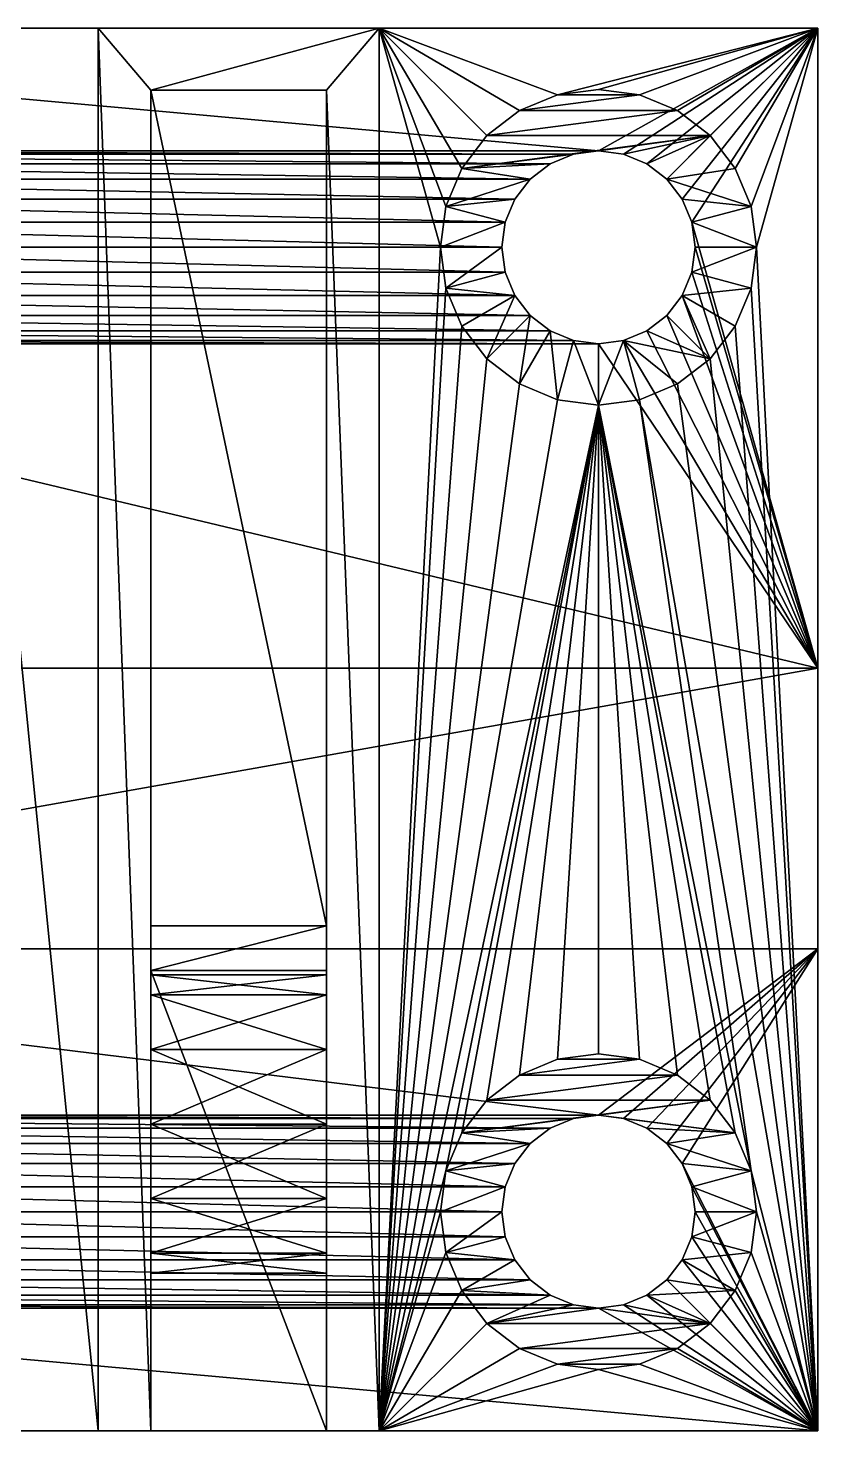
# Model space of a CAD drawing. Extents: x 0 to 45, y 5.5 to 45.5.
# Drawn here: x 22.5 to 45, y 5.54 to 45.54 of the extents above; entities that cross this region are included whole.
import ezdxf

# ---------------------------------------------------------------- set-up
doc = ezdxf.new("R2010")
doc.units = 0

msp = doc.modelspace()

# ---------------------------------------------------------------- linework, layer by layer
for points in [[(45, 45.539, -1), (0, 45.539, -1), (12.5, 45.539, 5)], [(0, 45.539, -1), (38.75, 42.039, -1), (6.25, 42.039, -1)], [(45, 45.539, -1), (38.75, 42.039, -1), (0, 45.539, -1)], [(45, 45.539, -1), (12.5, 45.539, 5), (20.5, 45.539, 5)], [(45, 45.539, -1), (20.5, 45.539, 5), (24.5, 45.539, 5)], [(20.5, 45.539, 5), (20.5, 5.539, 5), (24.5, 5.539, 5)], [(20.5, 45.539, 5), (24.5, 5.539, 5), (24.5, 45.539, 5)], [(45, 45.539, -1), (24.5, 45.539, 5), (32.5, 45.539, 5)], [(26, 5.539, 6.5), (26, 43.768, 6.5), (24.5, 45.539, 5)], [(26, 5.539, 6.5), (24.5, 45.539, 5), (24.5, 5.539, 5)], [(26, 43.768, 6.5), (32.5, 45.539, 5), (24.5, 45.539, 5)], [(26, 43.768, 6.5), (31, 43.768, 6.5), (32.5, 45.539, 5)], [(32.5, 5.539, 5), (32.5, 45.539, 5), (31, 43.768, 6.5)], [(45, 45.539, -1), (32.5, 45.539, 5), (45, 45.539, 5)], [(32.5, 45.539, 5), (37.585, 43.635, 5), (45, 45.539, 5)], [(32.5, 5.539, 5), (34.25, 39.289, 5), (32.5, 45.539, 5)], [(32.5, 45.539, 5), (34.25, 39.289, 5), (34.403, 40.454, 5)], [(32.5, 45.539, 5), (34.403, 40.454, 5), (34.853, 41.539, 5)], [(32.5, 45.539, 5), (34.853, 41.539, 5), (35.568, 42.471, 5)], [(32.5, 45.539, 5), (35.568, 42.471, 5), (36.5, 43.186, 5)], [(32.5, 45.539, 5), (36.5, 43.186, 5), (37.585, 43.635, 5)], [(45, 45.539, 5), (37.585, 43.635, 5), (38.75, 43.789, 5)], [(45, 45.539, 5), (38.75, 43.789, 5), (39.915, 43.635, 5)], [(45, 45.539, -1), (39.462, 41.945, -1), (38.75, 42.039, -1)], [(45, 45.539, -1), (40.125, 41.67, -1), (39.462, 41.945, -1)], [(45, 45.539, 5), (39.915, 43.635, 5), (41, 43.186, 5)], [(45, 45.539, -1), (40.695, 41.233, -1), (40.125, 41.67, -1)], [(45, 45.539, -1), (41.132, 40.664, -1), (40.695, 41.233, -1)], [(45, 45.539, 5), (41, 43.186, 5), (41.932, 42.471, 5)], [(45, 45.539, -1), (41.406, 40.001, -1), (41.132, 40.664, -1)], [(45, 27.289, -1), (41.406, 40.001, -1), (45, 45.539, -1)], [(45, 45.539, 5), (41.932, 42.471, 5), (42.647, 41.539, 5)], [(42.647, 41.539, 5), (43.097, 40.454, 5), (45, 45.539, 5)], [(45, 45.539, 5), (43.097, 40.454, 5), (43.25, 39.289, 5)], [(43.25, 39.289, 5), (45, 5.539, 5), (45, 45.539, 5)], [(45, 19.289, 1.15), (45, 27.289, 1.15), (45, 45.539, 5)], [(45, 19.289, 1.15), (45, 45.539, 5), (45, 5.539, 5)], [(45, 27.289, -1), (45, 45.539, -1), (45, 45.539, 5)], [(45, 27.289, -1), (45, 45.539, 5), (45, 27.289, 1.15)], [(26, 43.768, 6.5), (26, 19.944, 26.677), (31, 19.944, 26.677)], [(26, 43.768, 6.5), (31, 19.944, 26.677), (31, 43.768, 6.5)], [(26, 16.414, 16.319), (26, 17.969, 17.875), (26, 43.768, 6.5)], [(26, 43.768, 6.5), (26, 17.969, 17.875), (26, 18.539, 20)], [(26, 43.768, 6.5), (26, 18.539, 20), (26, 19.944, 26.677)], [(26, 43.768, 6.5), (26, 5.539, 6.5), (26, 12.164, 16.319)], [(26, 43.768, 6.5), (26, 12.164, 16.319), (26, 14.289, 15.75)], [(26, 43.768, 6.5), (26, 14.289, 15.75), (26, 16.414, 16.319)], [(32.5, 5.539, 5), (31, 43.768, 6.5), (31, 5.539, 6.5)], [(31, 18.539, 20), (31, 17.969, 17.875), (31, 43.768, 6.5)], [(31, 43.768, 6.5), (31, 17.969, 17.875), (31, 16.414, 16.319)], [(31, 43.768, 6.5), (31, 16.414, 16.319), (31, 5.539, 6.5)], [(31, 18.539, 20), (31, 43.768, 6.5), (31, 19.944, 26.677)], [(39.915, 43.635, 4.5), (37.585, 43.635, 4.5), (36.5, 43.186, 4.5)], [(39.915, 43.635, 4.5), (36.5, 43.186, 4.5), (41, 43.186, 4.5)], [(36.5, 43.186, 5), (36.5, 43.186, 4.5), (37.585, 43.635, 4.5)], [(36.5, 43.186, 5), (37.585, 43.635, 4.5), (37.585, 43.635, 5)], [(38.75, 43.789, 4.5), (37.585, 43.635, 4.5), (39.915, 43.635, 4.5)], [(38.75, 43.789, 5), (37.585, 43.635, 5), (37.585, 43.635, 4.5)], [(38.75, 43.789, 5), (37.585, 43.635, 4.5), (38.75, 43.789, 4.5)], [(39.915, 43.635, 5), (38.75, 43.789, 5), (38.75, 43.789, 4.5)], [(39.915, 43.635, 5), (38.75, 43.789, 4.5), (39.915, 43.635, 4.5)], [(41, 43.186, 5), (39.915, 43.635, 5), (39.915, 43.635, 4.5)], [(41, 43.186, 5), (39.915, 43.635, 4.5), (41, 43.186, 4.5)], [(41, 43.186, 4.5), (36.5, 43.186, 4.5), (35.568, 42.471, 4.5)], [(41, 43.186, 4.5), (35.568, 42.471, 4.5), (41.932, 42.471, 4.5)], [(35.568, 42.471, 4.5), (36.5, 43.186, 4.5), (36.5, 43.186, 5)], [(35.568, 42.471, 4.5), (36.5, 43.186, 5), (35.568, 42.471, 5)], [(41.932, 42.471, 4.5), (41.932, 42.471, 5), (41, 43.186, 5)], [(41.932, 42.471, 4.5), (41, 43.186, 5), (41, 43.186, 4.5)], [(34.853, 41.539, 4.5), (38.75, 42.039, 4.5), (41.932, 42.471, 4.5)], [(34.853, 41.539, 4.5), (41.932, 42.471, 4.5), (35.568, 42.471, 4.5)], [(34.853, 41.539, 4.5), (35.568, 42.471, 4.5), (35.568, 42.471, 5)], [(34.853, 41.539, 4.5), (35.568, 42.471, 5), (34.853, 41.539, 5)], [(38.75, 42.039, 4.5), (39.462, 41.945, 4.5), (41.932, 42.471, 4.5)], [(39.462, 41.945, 4.5), (40.125, 41.67, 4.5), (41.932, 42.471, 4.5)], [(40.125, 41.67, 4.5), (40.695, 41.233, 4.5), (41.932, 42.471, 4.5)], [(40.695, 41.233, 4.5), (42.647, 41.539, 4.5), (41.932, 42.471, 4.5)], [(42.647, 41.539, 5), (41.932, 42.471, 5), (41.932, 42.471, 4.5)], [(42.647, 41.539, 5), (41.932, 42.471, 4.5), (42.647, 41.539, 4.5)], [(6.25, 42.039, -1), (38.75, 42.039, -1), (38.038, 41.945, -1)], [(6.25, 42.039, -1), (38.038, 41.945, -1), (6.962, 41.945, -1)], [(34.853, 41.539, 4.5), (38.038, 41.945, 4.5), (38.75, 42.039, 4.5)], [(38.75, 42.039, -1), (38.75, 42.039, 4.5), (38.038, 41.945, 4.5)], [(38.75, 42.039, -1), (38.038, 41.945, 4.5), (38.038, 41.945, -1)], [(38.75, 42.039, 4.5), (38.75, 42.039, -1), (39.462, 41.945, -1)], [(38.75, 42.039, 4.5), (39.462, 41.945, -1), (39.462, 41.945, 4.5)], [(6.962, 41.945, -1), (38.038, 41.945, -1), (37.375, 41.67, -1)], [(6.962, 41.945, -1), (37.375, 41.67, -1), (7.625, 41.67, -1)], [(7.625, 41.67, -1), (37.375, 41.67, -1), (36.805, 41.233, -1)], [(7.625, 41.67, -1), (36.805, 41.233, -1), (8.195, 41.233, -1)], [(34.853, 41.539, 4.5), (37.375, 41.67, 4.5), (38.038, 41.945, 4.5)], [(36.805, 41.233, 4.5), (37.375, 41.67, 4.5), (34.853, 41.539, 4.5)], [(37.375, 41.67, -1), (37.375, 41.67, 4.5), (36.805, 41.233, 4.5)], [(37.375, 41.67, -1), (36.805, 41.233, 4.5), (36.805, 41.233, -1)], [(37.375, 41.67, 4.5), (37.375, 41.67, -1), (38.038, 41.945, -1)], [(37.375, 41.67, 4.5), (38.038, 41.945, -1), (38.038, 41.945, 4.5)], [(40.125, 41.67, -1), (40.125, 41.67, 4.5), (39.462, 41.945, 4.5)], [(40.125, 41.67, -1), (39.462, 41.945, 4.5), (39.462, 41.945, -1)], [(40.125, 41.67, 4.5), (40.125, 41.67, -1), (40.695, 41.233, -1)], [(40.125, 41.67, 4.5), (40.695, 41.233, -1), (40.695, 41.233, 4.5)], [(8.195, 41.233, -1), (36.805, 41.233, -1), (36.368, 40.664, -1)], [(8.195, 41.233, -1), (36.368, 40.664, -1), (8.632, 40.664, -1)], [(36.805, 41.233, 4.5), (34.853, 41.539, 4.5), (34.403, 40.454, 4.5)], [(34.853, 41.539, 5), (34.403, 40.454, 5), (34.403, 40.454, 4.5)], [(34.853, 41.539, 5), (34.403, 40.454, 4.5), (34.853, 41.539, 4.5)], [(36.805, 41.233, 4.5), (34.403, 40.454, 4.5), (36.368, 40.664, 4.5)], [(36.805, 41.233, -1), (36.805, 41.233, 4.5), (36.368, 40.664, 4.5)], [(36.805, 41.233, -1), (36.368, 40.664, 4.5), (36.368, 40.664, -1)], [(43.097, 40.454, 4.5), (42.647, 41.539, 4.5), (40.695, 41.233, 4.5)], [(41.132, 40.664, -1), (41.132, 40.664, 4.5), (40.695, 41.233, 4.5)], [(41.132, 40.664, -1), (40.695, 41.233, 4.5), (40.695, 41.233, -1)], [(43.097, 40.454, 4.5), (40.695, 41.233, 4.5), (41.132, 40.664, 4.5)], [(43.097, 40.454, 4.5), (43.097, 40.454, 5), (42.647, 41.539, 5)], [(43.097, 40.454, 4.5), (42.647, 41.539, 5), (42.647, 41.539, 4.5)], [(8.632, 40.664, -1), (36.368, 40.664, -1), (36.094, 40.001, -1)], [(8.632, 40.664, -1), (36.094, 40.001, -1), (8.906, 40.001, -1)], [(36.094, 40.001, 4.5), (34.403, 40.454, 4.5), (34.25, 39.289, 4.5)], [(34.403, 40.454, 5), (34.25, 39.289, 5), (34.25, 39.289, 4.5)], [(34.403, 40.454, 5), (34.25, 39.289, 4.5), (34.403, 40.454, 4.5)], [(36.368, 40.664, 4.5), (34.403, 40.454, 4.5), (36.094, 40.001, 4.5)], [(36.094, 40.001, 4.5), (36.094, 40.001, -1), (36.368, 40.664, -1)], [(36.094, 40.001, 4.5), (36.368, 40.664, -1), (36.368, 40.664, 4.5)], [(41.132, 40.664, 4.5), (41.132, 40.664, -1), (41.406, 40.001, -1)], [(41.132, 40.664, 4.5), (41.406, 40.001, -1), (41.406, 40.001, 4.5)], [(43.097, 40.454, 4.5), (41.132, 40.664, 4.5), (41.406, 40.001, 4.5)], [(43.097, 40.454, 4.5), (41.406, 40.001, 4.5), (43.25, 39.289, 4.5)], [(43.097, 40.454, 4.5), (43.25, 39.289, 4.5), (43.25, 39.289, 5)], [(43.097, 40.454, 4.5), (43.25, 39.289, 5), (43.097, 40.454, 5)], [(8.906, 40.001, -1), (36.094, 40.001, -1), (36, 39.289, -1)], [(8.906, 40.001, -1), (36, 39.289, -1), (9, 39.289, -1)], [(36.094, 40.001, 4.5), (34.25, 39.289, 4.5), (36, 39.289, 4.5)], [(36.094, 40.001, -1), (36.094, 40.001, 4.5), (36, 39.289, 4.5)], [(36.094, 40.001, -1), (36, 39.289, 4.5), (36, 39.289, -1)], [(41.5, 39.289, -1), (41.5, 39.289, 4.5), (41.406, 40.001, 4.5)], [(41.5, 39.289, -1), (41.406, 40.001, 4.5), (41.406, 40.001, -1)], [(41.406, 40.001, 4.5), (41.5, 39.289, 4.5), (43.25, 39.289, 4.5)], [(45, 27.289, -1), (41.5, 39.289, -1), (41.406, 40.001, -1)], [(9, 39.289, -1), (36.094, 38.577, -1), (8.906, 38.577, -1)], [(9, 39.289, -1), (36, 39.289, -1), (36.094, 38.577, -1)], [(32.5, 5.539, 5), (34.403, 38.124, 5), (34.25, 39.289, 5)], [(34.403, 38.124, 4.5), (34.25, 39.289, 4.5), (34.25, 39.289, 5)], [(34.403, 38.124, 4.5), (34.25, 39.289, 5), (34.403, 38.124, 5)], [(36, 39.289, 4.5), (34.25, 39.289, 4.5), (34.403, 38.124, 4.5)], [(36, 39.289, 4.5), (34.403, 38.124, 4.5), (36.094, 38.577, 4.5)], [(36.094, 38.577, 4.5), (36.094, 38.577, -1), (36, 39.289, -1)], [(36.094, 38.577, 4.5), (36, 39.289, -1), (36, 39.289, 4.5)], [(41.406, 38.577, -1), (41.406, 38.577, 4.5), (41.5, 39.289, 4.5)], [(41.406, 38.577, -1), (41.5, 39.289, 4.5), (41.5, 39.289, -1)], [(43.25, 39.289, 4.5), (41.5, 39.289, 4.5), (41.406, 38.577, 4.5)], [(43.25, 39.289, 4.5), (41.406, 38.577, 4.5), (43.097, 38.124, 4.5)], [(45, 27.289, -1), (41.406, 38.577, -1), (41.5, 39.289, -1)], [(45, 5.539, 5), (43.25, 39.289, 5), (43.097, 38.124, 5)], [(43.25, 39.289, 4.5), (43.097, 38.124, 4.5), (43.097, 38.124, 5)], [(43.25, 39.289, 4.5), (43.097, 38.124, 5), (43.25, 39.289, 5)], [(8.906, 38.577, -1), (36.368, 37.914, -1), (8.632, 37.914, -1)], [(8.906, 38.577, -1), (36.094, 38.577, -1), (36.368, 37.914, -1)], [(36.368, 37.914, 4.5), (36.094, 38.577, 4.5), (34.403, 38.124, 4.5)], [(36.094, 38.577, -1), (36.094, 38.577, 4.5), (36.368, 37.914, 4.5)], [(36.094, 38.577, -1), (36.368, 37.914, 4.5), (36.368, 37.914, -1)], [(41.132, 37.914, -1), (41.132, 37.914, 4.5), (41.406, 38.577, 4.5)], [(41.132, 37.914, -1), (41.406, 38.577, 4.5), (41.406, 38.577, -1)], [(43.097, 38.124, 4.5), (41.406, 38.577, 4.5), (41.132, 37.914, 4.5)], [(45, 27.289, -1), (41.132, 37.914, -1), (41.406, 38.577, -1)], [(32.5, 5.539, 5), (34.853, 37.039, 5), (34.403, 38.124, 5)], [(36.368, 37.914, 4.5), (34.403, 38.124, 4.5), (34.853, 37.039, 4.5)], [(34.403, 38.124, 5), (34.853, 37.039, 5), (34.853, 37.039, 4.5)], [(34.403, 38.124, 5), (34.853, 37.039, 4.5), (34.403, 38.124, 4.5)], [(43.097, 38.124, 4.5), (41.132, 37.914, 4.5), (42.647, 37.039, 4.5)], [(45, 5.539, 5), (43.097, 38.124, 5), (42.647, 37.039, 5)], [(42.647, 37.039, 5), (43.097, 38.124, 5), (43.097, 38.124, 4.5)], [(42.647, 37.039, 5), (43.097, 38.124, 4.5), (42.647, 37.039, 4.5)], [(8.632, 37.914, -1), (36.805, 37.344, -1), (8.195, 37.344, -1)], [(8.632, 37.914, -1), (36.368, 37.914, -1), (36.805, 37.344, -1)], [(34.853, 37.039, 4.5), (35.568, 36.107, 4.5), (36.368, 37.914, 4.5)], [(36.368, 37.914, 4.5), (35.568, 36.107, 4.5), (36.805, 37.344, 4.5)], [(36.805, 37.344, 4.5), (36.805, 37.344, -1), (36.368, 37.914, -1)], [(36.805, 37.344, 4.5), (36.368, 37.914, -1), (36.368, 37.914, 4.5)], [(40.695, 37.344, -1), (40.695, 37.344, 4.5), (41.132, 37.914, 4.5)], [(40.695, 37.344, -1), (41.132, 37.914, 4.5), (41.132, 37.914, -1)], [(40.695, 37.344, 4.5), (41.932, 36.107, 4.5), (41.132, 37.914, 4.5)], [(45, 27.289, -1), (40.695, 37.344, -1), (41.132, 37.914, -1)], [(42.647, 37.039, 4.5), (41.132, 37.914, 4.5), (41.932, 36.107, 4.5)], [(8.195, 37.344, -1), (37.375, 36.907, -1), (7.625, 36.907, -1)], [(8.195, 37.344, -1), (36.805, 37.344, -1), (37.375, 36.907, -1)], [(36.805, 37.344, 4.5), (35.568, 36.107, 4.5), (36.5, 35.392, 4.5)], [(37.375, 36.907, 4.5), (36.805, 37.344, 4.5), (36.5, 35.392, 4.5)], [(36.805, 37.344, -1), (36.805, 37.344, 4.5), (37.375, 36.907, 4.5)], [(36.805, 37.344, -1), (37.375, 36.907, 4.5), (37.375, 36.907, -1)], [(40.695, 37.344, 4.5), (40.695, 37.344, -1), (40.125, 36.907, -1)], [(40.695, 37.344, 4.5), (40.125, 36.907, -1), (40.125, 36.907, 4.5)], [(41.932, 36.107, 4.5), (40.695, 37.344, 4.5), (40.125, 36.907, 4.5)], [(45, 27.289, -1), (40.125, 36.907, -1), (40.695, 37.344, -1)], [(7.625, 36.907, -1), (38.038, 36.633, -1), (6.962, 36.633, -1)], [(7.625, 36.907, -1), (37.375, 36.907, -1), (38.038, 36.633, -1)], [(32.5, 5.539, 5), (35.568, 36.107, 5), (34.853, 37.039, 5)], [(34.853, 37.039, 5), (35.568, 36.107, 5), (35.568, 36.107, 4.5)], [(34.853, 37.039, 5), (35.568, 36.107, 4.5), (34.853, 37.039, 4.5)], [(37.375, 36.907, 4.5), (36.5, 35.392, 4.5), (37.585, 34.942, 4.5)], [(38.038, 36.633, 4.5), (38.038, 36.633, -1), (37.375, 36.907, -1)], [(38.038, 36.633, 4.5), (37.375, 36.907, -1), (37.375, 36.907, 4.5)], [(37.375, 36.907, 4.5), (37.585, 34.942, 4.5), (38.038, 36.633, 4.5)], [(39.462, 36.633, -1), (39.462, 36.633, 4.5), (40.125, 36.907, 4.5)], [(39.462, 36.633, -1), (40.125, 36.907, 4.5), (40.125, 36.907, -1)], [(40.125, 36.907, 4.5), (39.462, 36.633, 4.5), (41.932, 36.107, 4.5)], [(45, 27.289, -1), (39.462, 36.633, -1), (40.125, 36.907, -1)], [(45, 5.539, 5), (42.647, 37.039, 5), (41.932, 36.107, 5)], [(41.932, 36.107, 4.5), (41.932, 36.107, 5), (42.647, 37.039, 5)], [(41.932, 36.107, 4.5), (42.647, 37.039, 5), (42.647, 37.039, 4.5)], [(6.25, 36.539, -1), (45, 27.289, -1), (0, 27.289, -1)], [(6.962, 36.633, -1), (38.75, 36.539, -1), (6.25, 36.539, -1)], [(6.25, 36.539, -1), (38.75, 36.539, -1), (45, 27.289, -1)], [(6.962, 36.633, -1), (38.038, 36.633, -1), (38.75, 36.539, -1)], [(38.75, 34.789, 4.5), (38.038, 36.633, 4.5), (37.585, 34.942, 4.5)], [(38.038, 36.633, -1), (38.038, 36.633, 4.5), (38.75, 36.539, 4.5)], [(38.038, 36.633, -1), (38.75, 36.539, 4.5), (38.75, 36.539, -1)], [(38.75, 36.539, 4.5), (38.038, 36.633, 4.5), (38.75, 34.789, 4.5)], [(39.462, 36.633, 4.5), (39.462, 36.633, -1), (38.75, 36.539, -1)], [(39.462, 36.633, 4.5), (38.75, 36.539, -1), (38.75, 36.539, 4.5)], [(45, 27.289, -1), (38.75, 36.539, -1), (39.462, 36.633, -1)], [(38.75, 34.789, 4.5), (39.915, 34.942, 4.5), (39.462, 36.633, 4.5)], [(38.75, 36.539, 4.5), (38.75, 34.789, 4.5), (39.462, 36.633, 4.5)], [(41, 35.392, 4.5), (39.462, 36.633, 4.5), (39.915, 34.942, 4.5)], [(41.932, 36.107, 4.5), (39.462, 36.633, 4.5), (41, 35.392, 4.5)], [(32.5, 5.539, 5), (36.5, 35.392, 5), (35.568, 36.107, 5)], [(35.568, 36.107, 5), (36.5, 35.392, 5), (36.5, 35.392, 4.5)], [(35.568, 36.107, 5), (36.5, 35.392, 4.5), (35.568, 36.107, 4.5)], [(45, 5.539, 5), (41.932, 36.107, 5), (41, 35.392, 5)], [(41.932, 36.107, 4.5), (41, 35.392, 4.5), (41, 35.392, 5)], [(41.932, 36.107, 4.5), (41, 35.392, 5), (41.932, 36.107, 5)], [(32.5, 5.539, 5), (37.585, 34.942, 5), (36.5, 35.392, 5)], [(36.5, 35.392, 5), (37.585, 34.942, 5), (37.585, 34.942, 4.5)], [(36.5, 35.392, 5), (37.585, 34.942, 4.5), (36.5, 35.392, 4.5)], [(45, 5.539, 5), (41, 35.392, 5), (39.915, 34.942, 5)], [(39.915, 34.942, 5), (41, 35.392, 5), (41, 35.392, 4.5)], [(39.915, 34.942, 5), (41, 35.392, 4.5), (39.915, 34.942, 4.5)], [(38.75, 34.789, 5), (37.585, 34.942, 5), (32.5, 5.539, 5)], [(38.75, 34.789, 4.5), (37.585, 34.942, 4.5), (37.585, 34.942, 5)], [(38.75, 34.789, 4.5), (37.585, 34.942, 5), (38.75, 34.789, 5)], [(38.75, 34.789, 5), (43.097, 12.954, 5), (39.915, 34.942, 5)], [(38.75, 34.789, 5), (39.915, 34.942, 5), (39.915, 34.942, 4.5)], [(38.75, 34.789, 5), (39.915, 34.942, 4.5), (38.75, 34.789, 4.5)], [(43.097, 12.954, 5), (45, 5.539, 5), (39.915, 34.942, 5)], [(34.403, 12.954, 5), (38.75, 34.789, 5), (32.5, 5.539, 5)], [(38.75, 34.789, 5), (34.403, 12.954, 5), (34.853, 14.039, 5)], [(38.75, 34.789, 5), (34.853, 14.039, 5), (35.568, 14.971, 5)], [(38.75, 34.789, 5), (35.568, 14.971, 5), (36.5, 15.686, 5)], [(38.75, 34.789, 5), (36.5, 15.686, 5), (37.585, 16.135, 5)], [(38.75, 34.789, 5), (37.585, 16.135, 5), (38.75, 16.289, 5)], [(38.75, 34.789, 5), (38.75, 16.289, 5), (39.915, 16.135, 5)], [(38.75, 34.789, 5), (39.915, 16.135, 5), (41, 15.686, 5)], [(38.75, 34.789, 5), (41, 15.686, 5), (41.932, 14.971, 5)], [(38.75, 34.789, 5), (41.932, 14.971, 5), (42.647, 14.039, 5)], [(38.75, 34.789, 5), (42.647, 14.039, 5), (43.097, 12.954, 5)], [(45, 27.289, 1.15), (45, 19.289, 1.15), (0, 19.289, 1.15)], [(45, 27.289, 1.15), (0, 19.289, 1.15), (0, 27.289, 1.15)], [(0, 27.289, -1), (45, 27.289, -1), (45, 27.289, 1.15)], [(0, 27.289, -1), (45, 27.289, 1.15), (0, 27.289, 1.15)], [(31, 19.944, 26.677), (26, 19.944, 26.677), (26, 18.664, 27.578)], [(31, 19.944, 26.677), (26, 18.664, 27.578), (31, 18.664, 27.578)], [(26, 5.539, 24.375), (26, 5.539, 26.187), (26, 19.944, 26.677)], [(26, 19.944, 26.677), (26, 5.539, 26.187), (26, 5.539, 27.578)], [(26, 19.944, 26.677), (26, 5.539, 27.578), (26, 18.664, 27.578)], [(26, 17.969, 22.125), (26, 16.414, 23.681), (26, 19.944, 26.677)], [(26, 19.944, 26.677), (26, 16.414, 23.681), (26, 14.289, 24.25)], [(26, 19.944, 26.677), (26, 14.289, 24.25), (26, 5.539, 24.375)], [(26, 19.944, 26.677), (26, 18.539, 20), (26, 17.969, 22.125)], [(31, 5.539, 24.375), (31, 14.289, 24.25), (31, 19.944, 26.677)], [(31, 19.944, 26.677), (31, 14.289, 24.25), (31, 16.414, 23.681)], [(31, 19.944, 26.677), (31, 16.414, 23.681), (31, 17.969, 22.125)], [(31, 19.944, 26.677), (31, 18.664, 27.578), (31, 5.539, 27.578)], [(31, 5.539, 26.187), (31, 5.539, 24.375), (31, 19.944, 26.677)], [(31, 5.539, 26.187), (31, 19.944, 26.677), (31, 5.539, 27.578)], [(31, 18.539, 20), (31, 19.944, 26.677), (31, 17.969, 22.125)], [(0, 19.289, -1), (38.75, 14.539, -1), (6.25, 14.539, -1)], [(45, 19.289, -1), (38.75, 14.539, -1), (0, 19.289, -1)], [(45, 19.289, -1), (0, 19.289, -1), (0, 19.289, 1.15)], [(45, 19.289, -1), (0, 19.289, 1.15), (45, 19.289, 1.15)], [(45, 19.289, -1), (39.462, 14.445, -1), (38.75, 14.539, -1)], [(45, 19.289, -1), (40.125, 14.17, -1), (39.462, 14.445, -1)], [(45, 19.289, -1), (40.695, 13.733, -1), (40.125, 14.17, -1)], [(45, 19.289, -1), (41.132, 13.164, -1), (40.695, 13.733, -1)], [(45, 5.539, -1), (41.132, 13.164, -1), (45, 19.289, -1)], [(45, 19.289, 1.15), (45, 5.539, 5), (45, 5.539, -1)], [(45, 19.289, 1.15), (45, 5.539, -1), (45, 19.289, -1)], [(26, 18.664, 27.578), (26, 5.539, 27.578), (31, 5.539, 27.578)], [(31, 18.664, 27.578), (26, 18.664, 27.578), (31, 5.539, 27.578)], [(31, 17.969, 22.125), (26, 17.969, 22.125), (26, 18.539, 20)], [(31, 17.969, 22.125), (26, 18.539, 20), (31, 18.539, 20)], [(31, 18.539, 20), (26, 18.539, 20), (26, 17.969, 17.875)], [(31, 18.539, 20), (26, 17.969, 17.875), (31, 17.969, 17.875)], [(26, 16.414, 16.319), (31, 16.414, 16.319), (31, 17.969, 17.875)], [(26, 16.414, 16.319), (31, 17.969, 17.875), (26, 17.969, 17.875)], [(31, 16.414, 23.681), (26, 16.414, 23.681), (26, 17.969, 22.125)], [(31, 16.414, 23.681), (26, 17.969, 22.125), (31, 17.969, 22.125)], [(31, 14.289, 24.25), (26, 14.289, 24.25), (26, 16.414, 23.681)], [(31, 14.289, 24.25), (26, 16.414, 23.681), (31, 16.414, 23.681)], [(31, 16.414, 16.319), (26, 16.414, 16.319), (26, 14.289, 15.75)], [(31, 16.414, 16.319), (26, 14.289, 15.75), (31, 14.289, 15.75)], [(31, 5.539, 6.5), (31, 16.414, 16.319), (31, 14.289, 15.75)], [(39.915, 16.135, 4.5), (37.585, 16.135, 4.5), (36.5, 15.686, 4.5)], [(39.915, 16.135, 4.5), (36.5, 15.686, 4.5), (41, 15.686, 4.5)], [(37.585, 16.135, 5), (36.5, 15.686, 5), (36.5, 15.686, 4.5)], [(37.585, 16.135, 5), (36.5, 15.686, 4.5), (37.585, 16.135, 4.5)], [(38.75, 16.289, 4.5), (37.585, 16.135, 4.5), (39.915, 16.135, 4.5)], [(38.75, 16.289, 4.5), (38.75, 16.289, 5), (37.585, 16.135, 5)], [(38.75, 16.289, 4.5), (37.585, 16.135, 5), (37.585, 16.135, 4.5)], [(39.915, 16.135, 5), (38.75, 16.289, 5), (38.75, 16.289, 4.5)], [(39.915, 16.135, 5), (38.75, 16.289, 4.5), (39.915, 16.135, 4.5)], [(39.915, 16.135, 4.5), (41, 15.686, 4.5), (41, 15.686, 5)], [(39.915, 16.135, 4.5), (41, 15.686, 5), (39.915, 16.135, 5)], [(41, 15.686, 4.5), (36.5, 15.686, 4.5), (35.568, 14.971, 4.5)], [(41, 15.686, 4.5), (35.568, 14.971, 4.5), (41.932, 14.971, 4.5)], [(35.568, 14.971, 4.5), (36.5, 15.686, 4.5), (36.5, 15.686, 5)], [(35.568, 14.971, 4.5), (36.5, 15.686, 5), (35.568, 14.971, 5)], [(41.932, 14.971, 4.5), (41.932, 14.971, 5), (41, 15.686, 5)], [(41.932, 14.971, 4.5), (41, 15.686, 5), (41, 15.686, 4.5)], [(34.853, 14.039, 4.5), (38.75, 14.539, 4.5), (41.932, 14.971, 4.5)], [(34.853, 14.039, 4.5), (41.932, 14.971, 4.5), (35.568, 14.971, 4.5)], [(35.568, 14.971, 4.5), (35.568, 14.971, 5), (34.853, 14.039, 5)], [(35.568, 14.971, 4.5), (34.853, 14.039, 5), (34.853, 14.039, 4.5)], [(42.647, 14.039, 4.5), (41.932, 14.971, 4.5), (38.75, 14.539, 4.5)], [(42.647, 14.039, 4.5), (42.647, 14.039, 5), (41.932, 14.971, 5)], [(42.647, 14.039, 4.5), (41.932, 14.971, 5), (41.932, 14.971, 4.5)], [(6.25, 14.539, -1), (38.75, 14.539, -1), (38.038, 14.445, -1)], [(6.25, 14.539, -1), (38.038, 14.445, -1), (6.962, 14.445, -1)], [(6.962, 14.445, -1), (38.038, 14.445, -1), (37.375, 14.17, -1)], [(6.962, 14.445, -1), (37.375, 14.17, -1), (7.625, 14.17, -1)], [(34.853, 14.039, 4.5), (38.038, 14.445, 4.5), (38.75, 14.539, 4.5)], [(34.853, 14.039, 4.5), (37.375, 14.17, 4.5), (38.038, 14.445, 4.5)], [(38.038, 14.445, -1), (38.038, 14.445, 4.5), (37.375, 14.17, 4.5)], [(38.038, 14.445, -1), (37.375, 14.17, 4.5), (37.375, 14.17, -1)], [(38.038, 14.445, 4.5), (38.038, 14.445, -1), (38.75, 14.539, -1)], [(38.038, 14.445, 4.5), (38.75, 14.539, -1), (38.75, 14.539, 4.5)], [(42.647, 14.039, 4.5), (38.75, 14.539, 4.5), (39.462, 14.445, 4.5)], [(39.462, 14.445, -1), (39.462, 14.445, 4.5), (38.75, 14.539, 4.5)], [(39.462, 14.445, -1), (38.75, 14.539, 4.5), (38.75, 14.539, -1)], [(42.647, 14.039, 4.5), (39.462, 14.445, 4.5), (40.125, 14.17, 4.5)], [(39.462, 14.445, 4.5), (39.462, 14.445, -1), (40.125, 14.17, -1)], [(39.462, 14.445, 4.5), (40.125, 14.17, -1), (40.125, 14.17, 4.5)], [(7.625, 14.17, -1), (37.375, 14.17, -1), (36.805, 13.733, -1)], [(7.625, 14.17, -1), (36.805, 13.733, -1), (8.195, 13.733, -1)], [(26, 14.289, 24.25), (31, 14.289, 24.25), (31, 12.164, 23.681)], [(26, 14.289, 24.25), (31, 12.164, 23.681), (26, 12.164, 23.681)], [(26, 5.539, 24.375), (26, 14.289, 24.25), (26, 12.164, 23.681)], [(31, 14.289, 15.75), (26, 14.289, 15.75), (26, 12.164, 16.319)], [(31, 14.289, 15.75), (26, 12.164, 16.319), (31, 12.164, 16.319)], [(31, 5.539, 24.375), (31, 12.164, 23.681), (31, 14.289, 24.25)], [(31, 14.289, 15.75), (31, 12.164, 16.319), (31, 5.539, 6.5)], [(36.805, 13.733, 4.5), (34.853, 14.039, 4.5), (34.403, 12.954, 4.5)], [(34.853, 14.039, 4.5), (34.853, 14.039, 5), (34.403, 12.954, 5)], [(34.853, 14.039, 4.5), (34.403, 12.954, 5), (34.403, 12.954, 4.5)], [(36.805, 13.733, 4.5), (37.375, 14.17, 4.5), (34.853, 14.039, 4.5)], [(36.805, 13.733, 4.5), (36.805, 13.733, -1), (37.375, 14.17, -1)], [(36.805, 13.733, 4.5), (37.375, 14.17, -1), (37.375, 14.17, 4.5)], [(42.647, 14.039, 4.5), (40.125, 14.17, 4.5), (40.695, 13.733, 4.5)], [(40.125, 14.17, 4.5), (40.125, 14.17, -1), (40.695, 13.733, -1)], [(40.125, 14.17, 4.5), (40.695, 13.733, -1), (40.695, 13.733, 4.5)], [(40.695, 13.733, 4.5), (43.097, 12.954, 4.5), (42.647, 14.039, 4.5)], [(42.647, 14.039, 5), (42.647, 14.039, 4.5), (43.097, 12.954, 4.5)], [(42.647, 14.039, 5), (43.097, 12.954, 4.5), (43.097, 12.954, 5)], [(8.195, 13.733, -1), (36.805, 13.733, -1), (36.368, 13.164, -1)], [(8.195, 13.733, -1), (36.368, 13.164, -1), (8.632, 13.164, -1)], [(36.805, 13.733, 4.5), (34.403, 12.954, 4.5), (36.368, 13.164, 4.5)], [(36.805, 13.733, -1), (36.805, 13.733, 4.5), (36.368, 13.164, 4.5)], [(36.805, 13.733, -1), (36.368, 13.164, 4.5), (36.368, 13.164, -1)], [(43.097, 12.954, 4.5), (40.695, 13.733, 4.5), (41.132, 13.164, 4.5)], [(41.132, 13.164, -1), (41.132, 13.164, 4.5), (40.695, 13.733, 4.5)], [(41.132, 13.164, -1), (40.695, 13.733, 4.5), (40.695, 13.733, -1)], [(8.632, 13.164, -1), (36.368, 13.164, -1), (36.094, 12.501, -1)], [(8.632, 13.164, -1), (36.094, 12.501, -1), (8.906, 12.501, -1)], [(32.5, 5.539, 5), (34.25, 11.789, 5), (34.403, 12.954, 5)], [(36.094, 12.501, 4.5), (34.403, 12.954, 4.5), (34.25, 11.789, 4.5)], [(34.25, 11.789, 4.5), (34.403, 12.954, 4.5), (34.403, 12.954, 5)], [(34.25, 11.789, 4.5), (34.403, 12.954, 5), (34.25, 11.789, 5)], [(36.368, 13.164, 4.5), (34.403, 12.954, 4.5), (36.094, 12.501, 4.5)], [(36.094, 12.501, 4.5), (36.094, 12.501, -1), (36.368, 13.164, -1)], [(36.094, 12.501, 4.5), (36.368, 13.164, -1), (36.368, 13.164, 4.5)], [(43.097, 12.954, 4.5), (41.132, 13.164, 4.5), (41.406, 12.501, 4.5)], [(41.132, 13.164, 4.5), (41.132, 13.164, -1), (41.406, 12.501, -1)], [(41.132, 13.164, 4.5), (41.406, 12.501, -1), (41.406, 12.501, 4.5)], [(45, 5.539, -1), (41.406, 12.501, -1), (41.132, 13.164, -1)], [(43.097, 12.954, 4.5), (41.406, 12.501, 4.5), (43.25, 11.789, 4.5)], [(45, 5.539, 5), (43.097, 12.954, 5), (43.25, 11.789, 5)], [(43.25, 11.789, 5), (43.097, 12.954, 5), (43.097, 12.954, 4.5)], [(43.25, 11.789, 5), (43.097, 12.954, 4.5), (43.25, 11.789, 4.5)], [(8.906, 12.501, -1), (36.094, 12.501, -1), (36, 11.789, -1)], [(8.906, 12.501, -1), (36, 11.789, -1), (9, 11.789, -1)], [(36.094, 12.501, 4.5), (34.25, 11.789, 4.5), (36, 11.789, 4.5)], [(36, 11.789, 4.5), (36, 11.789, -1), (36.094, 12.501, -1)], [(36, 11.789, 4.5), (36.094, 12.501, -1), (36.094, 12.501, 4.5)], [(41.406, 12.501, 4.5), (41.5, 11.789, 4.5), (43.25, 11.789, 4.5)], [(41.406, 12.501, 4.5), (41.406, 12.501, -1), (41.5, 11.789, -1)], [(41.406, 12.501, 4.5), (41.5, 11.789, -1), (41.5, 11.789, 4.5)], [(45, 5.539, -1), (41.5, 11.789, -1), (41.406, 12.501, -1)], [(26, 5.539, 24.375), (26, 12.164, 23.681), (26, 5.539, 22.265)], [(26, 5.539, 22.265), (26, 12.164, 23.681), (26, 10.608, 22.125)], [(26, 5.539, 20), (26, 10.608, 17.875), (26, 12.164, 16.319)], [(26, 5.539, 20), (26, 12.164, 16.319), (26, 5.539, 6.5)], [(31, 12.164, 16.319), (26, 12.164, 16.319), (26, 10.608, 17.875)], [(31, 12.164, 16.319), (26, 10.608, 17.875), (31, 10.608, 17.875)], [(31, 10.608, 22.125), (26, 10.608, 22.125), (26, 12.164, 23.681)], [(31, 10.608, 22.125), (26, 12.164, 23.681), (31, 12.164, 23.681)], [(31, 5.539, 22.265), (31, 10.608, 22.125), (31, 12.164, 23.681)], [(31, 5.539, 22.265), (31, 12.164, 23.681), (31, 5.539, 24.375)], [(31, 5.539, 20), (31, 5.539, 6.5), (31, 12.164, 16.319)], [(31, 5.539, 20), (31, 12.164, 16.319), (31, 10.608, 17.875)], [(9, 11.789, -1), (36.094, 11.077, -1), (8.906, 11.077, -1)], [(9, 11.789, -1), (36, 11.789, -1), (36.094, 11.077, -1)], [(32.5, 5.539, 5), (34.403, 10.624, 5), (34.25, 11.789, 5)], [(34.25, 11.789, 5), (34.403, 10.624, 5), (34.403, 10.624, 4.5)], [(34.25, 11.789, 5), (34.403, 10.624, 4.5), (34.25, 11.789, 4.5)], [(36, 11.789, 4.5), (34.25, 11.789, 4.5), (34.403, 10.624, 4.5)], [(36, 11.789, 4.5), (34.403, 10.624, 4.5), (36.094, 11.077, 4.5)], [(36, 11.789, -1), (36, 11.789, 4.5), (36.094, 11.077, 4.5)], [(36, 11.789, -1), (36.094, 11.077, 4.5), (36.094, 11.077, -1)], [(43.25, 11.789, 4.5), (41.5, 11.789, 4.5), (41.406, 11.077, 4.5)], [(43.25, 11.789, 4.5), (41.406, 11.077, 4.5), (43.097, 10.624, 4.5)], [(41.5, 11.789, 4.5), (41.5, 11.789, -1), (41.406, 11.077, -1)], [(41.5, 11.789, 4.5), (41.406, 11.077, -1), (41.406, 11.077, 4.5)], [(45, 5.539, -1), (41.406, 11.077, -1), (41.5, 11.789, -1)], [(45, 5.539, 5), (43.25, 11.789, 5), (43.097, 10.624, 5)], [(43.25, 11.789, 5), (43.25, 11.789, 4.5), (43.097, 10.624, 4.5)], [(43.25, 11.789, 5), (43.097, 10.624, 4.5), (43.097, 10.624, 5)], [(8.906, 11.077, -1), (36.368, 10.414, -1), (8.632, 10.414, -1)], [(8.906, 11.077, -1), (36.094, 11.077, -1), (36.368, 10.414, -1)], [(36.368, 10.414, 4.5), (36.094, 11.077, 4.5), (34.403, 10.624, 4.5)], [(36.094, 11.077, -1), (36.094, 11.077, 4.5), (36.368, 10.414, 4.5)], [(36.094, 11.077, -1), (36.368, 10.414, 4.5), (36.368, 10.414, -1)], [(43.097, 10.624, 4.5), (41.406, 11.077, 4.5), (41.132, 10.414, 4.5)], [(41.406, 11.077, 4.5), (41.406, 11.077, -1), (41.132, 10.414, -1)], [(41.406, 11.077, 4.5), (41.132, 10.414, -1), (41.132, 10.414, 4.5)], [(45, 5.539, -1), (41.132, 10.414, -1), (41.406, 11.077, -1)], [(8.632, 10.414, -1), (36.805, 9.844, -1), (8.195, 9.844, -1)], [(8.632, 10.414, -1), (36.368, 10.414, -1), (36.805, 9.844, -1)], [(26, 5.539, 22.265), (26, 10.608, 22.125), (26, 10.039, 20)], [(26, 5.539, 20), (26, 10.039, 20), (26, 10.608, 17.875)], [(31, 10.608, 17.875), (26, 10.608, 17.875), (26, 10.039, 20)], [(31, 10.608, 17.875), (26, 10.039, 20), (31, 10.039, 20)], [(31, 10.039, 20), (26, 10.039, 20), (26, 10.608, 22.125)], [(31, 10.039, 20), (26, 10.608, 22.125), (31, 10.608, 22.125)], [(31, 10.039, 20), (31, 10.608, 22.125), (31, 5.539, 22.265)], [(31, 5.539, 20), (31, 10.608, 17.875), (31, 10.039, 20)], [(32.5, 5.539, 5), (34.853, 9.539, 5), (34.403, 10.624, 5)], [(36.368, 10.414, 4.5), (34.403, 10.624, 4.5), (34.853, 9.539, 4.5)], [(34.403, 10.624, 4.5), (34.403, 10.624, 5), (34.853, 9.539, 5)], [(34.403, 10.624, 4.5), (34.853, 9.539, 5), (34.853, 9.539, 4.5)], [(36.368, 10.414, 4.5), (34.853, 9.539, 4.5), (36.805, 9.844, 4.5)], [(36.805, 9.844, 4.5), (36.805, 9.844, -1), (36.368, 10.414, -1)], [(36.805, 9.844, 4.5), (36.368, 10.414, -1), (36.368, 10.414, 4.5)], [(41.132, 10.414, 4.5), (40.695, 9.844, 4.5), (42.647, 9.539, 4.5)], [(40.695, 9.844, -1), (40.695, 9.844, 4.5), (41.132, 10.414, 4.5)], [(40.695, 9.844, -1), (41.132, 10.414, 4.5), (41.132, 10.414, -1)], [(45, 5.539, -1), (40.695, 9.844, -1), (41.132, 10.414, -1)], [(43.097, 10.624, 4.5), (41.132, 10.414, 4.5), (42.647, 9.539, 4.5)], [(45, 5.539, 5), (43.097, 10.624, 5), (42.647, 9.539, 5)], [(42.647, 9.539, 5), (43.097, 10.624, 5), (43.097, 10.624, 4.5)], [(42.647, 9.539, 5), (43.097, 10.624, 4.5), (42.647, 9.539, 4.5)], [(26, 5.539, 20), (26, 5.539, 22.265), (26, 10.039, 20)], [(31, 5.539, 20), (31, 10.039, 20), (31, 5.539, 22.265)], [(8.195, 9.844, -1), (37.375, 9.407, -1), (7.625, 9.407, -1)], [(8.195, 9.844, -1), (36.805, 9.844, -1), (37.375, 9.407, -1)], [(37.375, 9.407, 4.5), (36.805, 9.844, 4.5), (34.853, 9.539, 4.5)], [(36.805, 9.844, -1), (36.805, 9.844, 4.5), (37.375, 9.407, 4.5)], [(36.805, 9.844, -1), (37.375, 9.407, 4.5), (37.375, 9.407, -1)], [(42.647, 9.539, 4.5), (40.695, 9.844, 4.5), (40.125, 9.407, 4.5)], [(40.695, 9.844, 4.5), (40.695, 9.844, -1), (40.125, 9.407, -1)], [(40.695, 9.844, 4.5), (40.125, 9.407, -1), (40.125, 9.407, 4.5)], [(45, 5.539, -1), (40.125, 9.407, -1), (40.695, 9.844, -1)], [(7.625, 9.407, -1), (38.038, 9.133, -1), (6.962, 9.133, -1)], [(7.625, 9.407, -1), (37.375, 9.407, -1), (38.038, 9.133, -1)], [(32.5, 5.539, 5), (35.568, 8.607, 5), (34.853, 9.539, 5)], [(37.375, 9.407, 4.5), (34.853, 9.539, 4.5), (35.568, 8.607, 4.5)], [(34.853, 9.539, 5), (35.568, 8.607, 5), (35.568, 8.607, 4.5)], [(34.853, 9.539, 5), (35.568, 8.607, 4.5), (34.853, 9.539, 4.5)], [(37.375, 9.407, 4.5), (35.568, 8.607, 4.5), (38.038, 9.133, 4.5)], [(38.038, 9.133, 4.5), (38.038, 9.133, -1), (37.375, 9.407, -1)], [(38.038, 9.133, 4.5), (37.375, 9.407, -1), (37.375, 9.407, 4.5)], [(39.462, 9.133, 4.5), (41.932, 8.607, 4.5), (40.125, 9.407, 4.5)], [(39.462, 9.133, -1), (39.462, 9.133, 4.5), (40.125, 9.407, 4.5)], [(39.462, 9.133, -1), (40.125, 9.407, 4.5), (40.125, 9.407, -1)], [(45, 5.539, -1), (39.462, 9.133, -1), (40.125, 9.407, -1)], [(42.647, 9.539, 4.5), (40.125, 9.407, 4.5), (41.932, 8.607, 4.5)], [(45, 5.539, 5), (42.647, 9.539, 5), (41.932, 8.607, 5)], [(41.932, 8.607, 5), (42.647, 9.539, 5), (42.647, 9.539, 4.5)], [(41.932, 8.607, 5), (42.647, 9.539, 4.5), (41.932, 8.607, 4.5)], [(6.25, 9.039, -1), (45, 5.539, -1), (0, 5.539, -1)], [(6.962, 9.133, -1), (38.75, 9.039, -1), (6.25, 9.039, -1)], [(6.25, 9.039, -1), (38.75, 9.039, -1), (45, 5.539, -1)], [(6.962, 9.133, -1), (38.038, 9.133, -1), (38.75, 9.039, -1)], [(35.568, 8.607, 4.5), (38.75, 9.039, 4.5), (38.038, 9.133, 4.5)], [(35.568, 8.607, 4.5), (41.932, 8.607, 4.5), (38.75, 9.039, 4.5)], [(38.038, 9.133, -1), (38.038, 9.133, 4.5), (38.75, 9.039, 4.5)], [(38.038, 9.133, -1), (38.75, 9.039, 4.5), (38.75, 9.039, -1)], [(39.462, 9.133, 4.5), (39.462, 9.133, -1), (38.75, 9.039, -1)], [(39.462, 9.133, 4.5), (38.75, 9.039, -1), (38.75, 9.039, 4.5)], [(45, 5.539, -1), (38.75, 9.039, -1), (39.462, 9.133, -1)], [(39.462, 9.133, 4.5), (38.75, 9.039, 4.5), (41.932, 8.607, 4.5)], [(32.5, 5.539, 5), (36.5, 7.892, 5), (35.568, 8.607, 5)], [(36.5, 7.892, 4.5), (41.932, 8.607, 4.5), (35.568, 8.607, 4.5)], [(35.568, 8.607, 5), (36.5, 7.892, 5), (36.5, 7.892, 4.5)], [(35.568, 8.607, 5), (36.5, 7.892, 4.5), (35.568, 8.607, 4.5)], [(36.5, 7.892, 4.5), (41, 7.892, 4.5), (41.932, 8.607, 4.5)], [(45, 5.539, 5), (41.932, 8.607, 5), (41, 7.892, 5)], [(41.932, 8.607, 4.5), (41, 7.892, 4.5), (41, 7.892, 5)], [(41.932, 8.607, 4.5), (41, 7.892, 5), (41.932, 8.607, 5)], [(32.5, 5.539, 5), (37.585, 7.442, 5), (36.5, 7.892, 5)], [(37.585, 7.442, 4.5), (41, 7.892, 4.5), (36.5, 7.892, 4.5)], [(37.585, 7.442, 4.5), (36.5, 7.892, 4.5), (36.5, 7.892, 5)], [(37.585, 7.442, 4.5), (36.5, 7.892, 5), (37.585, 7.442, 5)], [(37.585, 7.442, 4.5), (39.915, 7.442, 4.5), (41, 7.892, 4.5)], [(45, 5.539, 5), (41, 7.892, 5), (39.915, 7.442, 5)], [(39.915, 7.442, 5), (41, 7.892, 5), (41, 7.892, 4.5)], [(39.915, 7.442, 5), (41, 7.892, 4.5), (39.915, 7.442, 4.5)], [(32.5, 5.539, 5), (38.75, 7.289, 5), (37.585, 7.442, 5)], [(45, 5.539, 5), (38.75, 7.289, 5), (32.5, 5.539, 5)], [(38.75, 7.289, 4.5), (39.915, 7.442, 4.5), (37.585, 7.442, 4.5)], [(37.585, 7.442, 5), (38.75, 7.289, 5), (38.75, 7.289, 4.5)], [(37.585, 7.442, 5), (38.75, 7.289, 4.5), (37.585, 7.442, 4.5)], [(45, 5.539, 5), (39.915, 7.442, 5), (38.75, 7.289, 5)], [(39.915, 7.442, 4.5), (38.75, 7.289, 4.5), (38.75, 7.289, 5)], [(39.915, 7.442, 4.5), (38.75, 7.289, 5), (39.915, 7.442, 5)], [(45, 5.539, -1), (12.5, 5.539, 5), (0, 5.539, 5)], [(45, 5.539, -1), (0, 5.539, 5), (0, 5.539, -1)], [(45, 5.539, -1), (14, 5.539, 6.5), (12.5, 5.539, 5)], [(45, 5.539, -1), (20.5, 5.539, 5), (14, 5.539, 6.5)], [(45, 5.539, -1), (24.5, 5.539, 5), (20.5, 5.539, 5)], [(26, 5.539, 6.5), (24.5, 5.539, 5), (45, 5.539, -1)], [(31, 5.539, 20), (26, 5.539, 20), (31, 5.539, 6.5)], [(31, 5.539, 6.5), (26, 5.539, 20), (26, 5.539, 6.5)], [(31, 5.539, 6.5), (26, 5.539, 6.5), (32.5, 5.539, 5)], [(32.5, 5.539, 5), (26, 5.539, 6.5), (45, 5.539, -1)], [(31, 5.539, 26.187), (31, 5.539, 27.578), (26, 5.539, 27.578)], [(31, 5.539, 26.187), (26, 5.539, 27.578), (26, 5.539, 26.187)], [(31, 5.539, 26.187), (26, 5.539, 26.187), (26, 5.539, 24.375)], [(31, 5.539, 26.187), (26, 5.539, 24.375), (31, 5.539, 24.375)], [(31, 5.539, 24.375), (26, 5.539, 24.375), (26, 5.539, 22.265)], [(31, 5.539, 24.375), (26, 5.539, 22.265), (31, 5.539, 22.265)], [(31, 5.539, 20), (31, 5.539, 22.265), (26, 5.539, 22.265)], [(31, 5.539, 20), (26, 5.539, 22.265), (26, 5.539, 20)], [(32.5, 5.539, 5), (45, 5.539, -1), (45, 5.539, 5)]]:
    msp.add_3dface(points)

doc.saveas('drawing.dxf')
